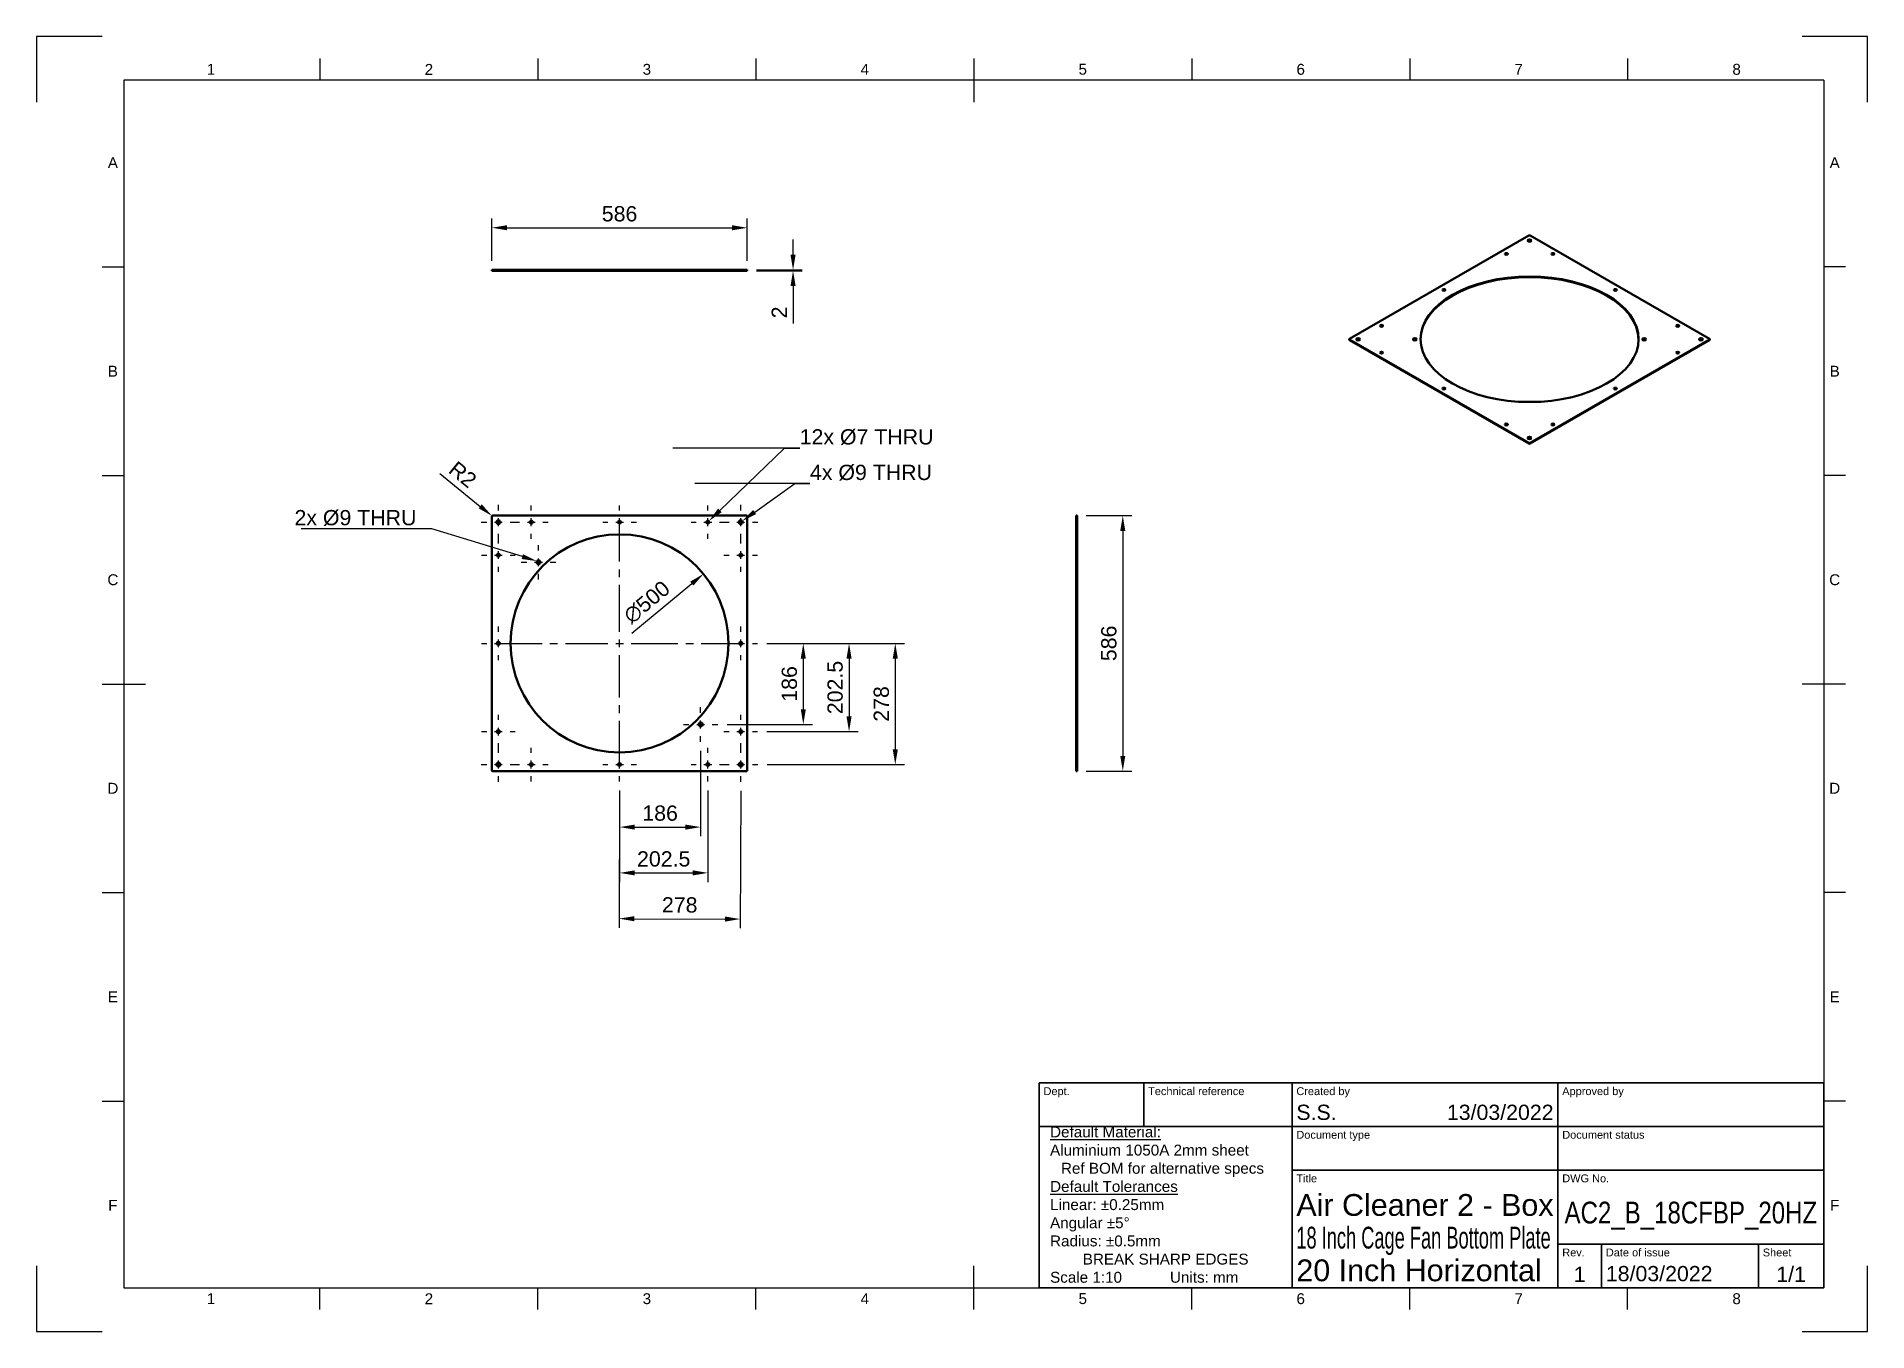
# Model space of a CAD drawing. Header units: millimetres. Extents: x 0 to 420, y 0 to 297.
import ezdxf
from ezdxf import colors
from ezdxf.entities.mleader import LeaderData, LeaderLine
from ezdxf.enums import TextEntityAlignment as Align
from ezdxf.math import Vec2, Vec3

# ---------------------------------------------------------------- set-up
doc = ezdxf.new("R2010")
doc.units = ezdxf.units.MM
doc.header["$LTSCALE"] = 0.75
doc.linetypes.add('CENTER2', pattern=[28.575, 19.05, -3.175, 3.175, -3.175])
for name, color, linetype, lineweight in [('Annotations', 7, 'Continuous', 25), ('Border', 7, 'Continuous', 25), ('Center Lines', 7, 'CENTER2', 25), ('Dimensions', 7, 'Continuous', 25), ('TitleBlock', 7, 'Continuous', 35), ('Visible', 7, 'Continuous', 50), ('Visible Narrow', 7, 'Continuous', 25)]:
    doc.layers.add(name, color=color, linetype=linetype, lineweight=lineweight)
doc.styles.add('FusionTitle', font='arial.ttf')
doc.styles.get("Standard").update_dxf_attribs({"font": 'arial.ttf'})
doc.dimstyles.new('ISO-25', dxfattribs={"dimtxt": 3.5, "dimasz": 3.5, "dimexe": 2.1, "dimexo": 2.1, "dimgap": 1.4, "dimtad": 1, "dimzin": 12, "dimdsep": 46, "dimtxsty": 'Standard', "dimcen": 0, "dimclrd": 256, "dimclre": 256, "dimclrt": 256, "dimazin": 3, "dimtp": 0.1, "dimtm": 0.1, "dimtfac": 0.714286, "dimtmove": 0, "dimatfit": 3, "dimfxl": 1, "dimtzin": 12, "dimarcsym": 0})

# ---------------------------------------------------------------- blocks, each defined once
blk = doc.blocks.new('ISO_A3_SHEET')
at = {"layer": 'Border'}
for p, q in [((65, 292), (65, 287)), ((115, 292), (115, 287)), ((165, 292), (165, 287)), ((215, 292), (215, 282)), ((265, 292), (265, 287)), ((315, 292), (315, 287)), ((365, 292), (365, 287)), ((410, 287), (20, 287)), ((20, 287), (20, 10)), ((410, 287), (410, 10)), ((15, 244.16666), (20, 244.16666)), ((415, 244.16666), (410, 244.16666)), ((15, 196.33333), (20, 196.33333)), ((415, 196.33333), (410, 196.33333)), ((15, 148.5), (25, 148.5)), ((415, 148.5), (405, 148.5)), ((15, 100.66667), (20, 100.66667)), ((415, 100.66667), (410, 100.66667)), ((15, 52.83334), (20, 52.83334)), ((415, 52.83334), (410, 52.83334)), ((215, 5), (215, 15)), ((20, 10), (410, 10)), ((65, 5), (65, 10)), ((115, 5), (115, 10)), ((165, 5), (165, 10)), ((265, 5), (265, 10)), ((315, 5), (315, 10)), ((365, 5), (365, 10))]:
    blk.add_line(p, q, dxfattribs=at)
at = {"layer": 'Defpoints'}
for p, q in [((15, 297), (0, 297)), ((0, 297), (0, 282)), ((420, 297), (405, 297)), ((420, 282), (420, 297)), ((0, 15), (0, 0)), ((420, 0), (420, 15)), ((0, 0), (15, 0)), ((405, 0), (420, 0))]:
    blk.add_line(p, q, dxfattribs=at)
at = {"layer": 'Border', "style": 'FusionTitle'}
for s, p in [('1', (40, 289.5)), ('2', (90, 289.5)), ('3', (140, 289.5)), ('4', (190, 289.5)), ('5', (240, 289.5)), ('6', (290, 289.5)), ('7', (340, 289.5)), ('8', (390, 289.5)), ('A', (17.5, 268.08333)), ('A', (412.5, 268.08333)), ('B', (17.5, 220.25)), ('B', (412.5, 220.25)), ('C', (17.5, 172.41667)), ('C', (412.5, 172.41667)), ('D', (17.5, 124.58334)), ('D', (412.5, 124.58334)), ('E', (17.5, 76.75001)), ('E', (412.5, 76.75001)), ('F', (17.5, 28.91668)), ('F', (412.5, 28.91668)), ('1', (40, 7.5)), ('2', (90, 7.5)), ('3', (140, 7.5)), ('4', (190, 7.5)), ('5', (240, 7.5)), ('6', (290, 7.5)), ('7', (340, 7.5)), ('8', (390, 7.5))]:
    blk.add_text(s, height=2.5, dxfattribs=at).set_placement(p, align=Align.MIDDLE)
blk = doc.blocks.new('ISO_TITLEBLOCK')
at = {"layer": 'TitleBlock'}
for p, q in [((0, 47), (-180, 47)), ((-180, 47), (-180, 0)), ((-156, 37), (-156, 47)), ((-122, 0), (-122, 47)), ((-61, 0), (-61, 47)), ((0, 0), (0, 47)), ((-180, 37), (0, 37)), ((-122, 27), (0, 27)), ((-61, 10), (0, 10)), ((-51, 0), (-51, 10)), ((-15, 0), (-15, 10)), ((-180, 0), (0, 0))]:
    blk.add_line(p, q, dxfattribs=at)
at = {"layer": 'TitleBlock', "style": 'FusionTitle'}
for s, p in [('Dept.', (-179, 46)), ('Technical reference', (-155, 46)), ('Created by', (-121, 46)), ('Approved by', (-60, 46)), ('Document type', (-121, 36)), ('Document status', (-60, 36)), ('Title', (-121, 26)), ('DWG No.', (-60, 26)), ('Rev.', (-60, 9)), ('Date of issue', (-50, 9)), ('Sheet', (-14, 9))]:
    blk.add_text(s, height=1.8, dxfattribs=at).set_placement(p, align=Align.TOP_LEFT)
for tag, height, p in [('DEPT', 3.5, (-179, 42)), ('TECHNICAL_REFERENCE', 3.5, (-155, 42)), ('CREATED_BY', 3.5, (-121, 42)), ('APPROVED_BY', 3.5, (-60, 42)), ('DOCUMENT_TYPE', 3.5, (-121, 32)), ('DOCUMENT_STATUS', 3.5, (-60, 32)), ('TITLE_1', 5, (-121, 21.5)), ('TITLE_2', 5, (-121, 14)), ('TITLE_3', 5, (-121, 6.5)), ('DATE_OF_ISSUE', 3.5, (-50, 5))]:
    blk.add_attdef(tag, text='', height=height, dxfattribs=at).set_placement(p, align=Align.TOP_LEFT)
for tag, p in [('CREATED_DATE', (-62, 42)), ('APPROVED_DATE', (-0.99, 42))]:
    blk.add_attdef(tag, text='', height=3.5, dxfattribs=at).set_placement(p, align=Align.TOP_RIGHT)
for tag, height, p in [('DRAWING_NUMBER', 5, (-30.5, 19.75)), ('REV', 3.5, (-56, 4.85)), ('SHEET', 3.5, (-7.5, 4.85))]:
    blk.add_attdef(tag, text='', height=height, dxfattribs=at).set_placement(p, align=Align.TOP_CENTER)
blk = doc.blocks.new('*U7')
at = {"layer": 'Center Lines', "color": 0, "ltscale": 0.75, "transparency": 16777216}
for p, q in [((0, 2.678906), (0, 28.5)), ((-28.5, 0), (-2.678906, 0)), ((2.678906, 0), (28.5, 0)), ((0, -28.5), (0, -2.678906))]:
    blk.add_line(p, q, dxfattribs=at)
at = {"layer": 'Center Lines', "color": 0, "linetype": 'Continuous', "ltscale": 0.75, "transparency": 16777216}
for p, q in [((-0.892969, 0), (0.892969, 0)), ((0, -0.892969), (0, 0.892969))]:
    blk.add_line(p, q, dxfattribs=at)
blk = doc.blocks.new('*U8')
at = {"layer": 'Center Lines', "color": 0, "ltscale": 0.75, "transparency": 16777216}
for p, q in [((-3.95, 0), (-2.678906, 0)), ((0, 2.678906), (0, 3.95)), ((2.678906, 0), (3.95, 0)), ((0, -3.95), (0, -2.678906))]:
    blk.add_line(p, q, dxfattribs=at)
at = {"layer": 'Center Lines', "color": 0, "linetype": 'Continuous', "ltscale": 0.75, "transparency": 16777216}
for p, q in [((-0.892969, 0), (0.892969, 0)), ((0, -0.892969), (0, 0.892969))]:
    blk.add_line(p, q, dxfattribs=at)
blk = doc.blocks.new('*U9')
at = {"layer": 'Center Lines', "color": 0, "ltscale": 0.75, "transparency": 16777216}
for p, q in [((-3.85, 0), (-2.678906, 0)), ((0, 2.678906), (0, 3.85)), ((2.678906, 0), (3.85, 0)), ((0, -3.85), (0, -2.678906))]:
    blk.add_line(p, q, dxfattribs=at)
at = {"layer": 'Center Lines', "color": 0, "linetype": 'Continuous', "ltscale": 0.75, "transparency": 16777216}
for p, q in [((-0.892969, 0), (0.892969, 0)), ((0, -0.892969), (0, 0.892969))]:
    blk.add_line(p, q, dxfattribs=at)
blk = doc.blocks.new('*U10')
at = {"layer": 'Center Lines', "color": 0, "ltscale": 0.75, "transparency": 16777216}
for p, q in [((-3.849995, 0), (-2.678906, 0)), ((0, 2.678906), (0, 3.849995)), ((2.678906, 0), (3.849995, 0)), ((0, -3.849995), (0, -2.678906))]:
    blk.add_line(p, q, dxfattribs=at)
at = {"layer": 'Center Lines', "color": 0, "linetype": 'Continuous', "ltscale": 0.75, "transparency": 16777216}
for p, q in [((-0.892969, 0), (0.892969, 0)), ((0, -0.892969), (0, 0.892969))]:
    blk.add_line(p, q, dxfattribs=at)
blk = doc.blocks.new('*U11')
at = {"layer": 'Center Lines', "color": 0, "ltscale": 0.75, "transparency": 16777216}
for p, q in [((-3.95, 0), (-2.678906, 0)), ((0, 2.678906), (0, 3.95)), ((2.678906, 0), (3.95, 0)), ((0, -3.95), (0, -2.678906))]:
    blk.add_line(p, q, dxfattribs=at)
at = {"layer": 'Center Lines', "color": 0, "linetype": 'Continuous', "ltscale": 0.75, "transparency": 16777216}
for p, q in [((-0.892969, 0), (0.892969, 0)), ((0, -0.892969), (0, 0.892969))]:
    blk.add_line(p, q, dxfattribs=at)
blk = doc.blocks.new('*U12')
at = {"layer": 'Center Lines', "color": 0, "ltscale": 0.75, "transparency": 16777216}
for p, q in [((-3.85, 0), (-2.678906, 0)), ((0, 2.678906), (0, 3.85)), ((2.678906, 0), (3.85, 0)), ((0, -3.85), (0, -2.678906))]:
    blk.add_line(p, q, dxfattribs=at)
at = {"layer": 'Center Lines', "color": 0, "linetype": 'Continuous', "ltscale": 0.75, "transparency": 16777216}
for p, q in [((-0.892969, 0), (0.892969, 0)), ((0, -0.892969), (0, 0.892969))]:
    blk.add_line(p, q, dxfattribs=at)
blk = doc.blocks.new('*U13')
at = {"layer": 'Center Lines', "color": 0, "ltscale": 0.75, "transparency": 16777216}
for p, q in [((-3.95, 0), (-2.678906, 0)), ((0, 2.678906), (0, 3.95)), ((2.678906, 0), (3.95, 0)), ((0, -3.95), (0, -2.678906))]:
    blk.add_line(p, q, dxfattribs=at)
at = {"layer": 'Center Lines', "color": 0, "linetype": 'Continuous', "ltscale": 0.75, "transparency": 16777216}
for p, q in [((-0.892969, 0), (0.892969, 0)), ((0, -0.892969), (0, 0.892969))]:
    blk.add_line(p, q, dxfattribs=at)
blk = doc.blocks.new('*U14')
at = {"layer": 'Center Lines', "color": 0, "ltscale": 0.75, "transparency": 16777216}
for p, q in [((-3.85, 0), (-2.678906, 0)), ((0, 2.678906), (0, 3.85)), ((2.678906, 0), (3.85, 0)), ((0, -3.85), (0, -2.678906))]:
    blk.add_line(p, q, dxfattribs=at)
at = {"layer": 'Center Lines', "color": 0, "linetype": 'Continuous', "ltscale": 0.75, "transparency": 16777216}
for p, q in [((-0.892969, 0), (0.892969, 0)), ((0, -0.892969), (0, 0.892969))]:
    blk.add_line(p, q, dxfattribs=at)
blk = doc.blocks.new('*U15')
at = {"layer": 'Center Lines', "color": 0, "ltscale": 0.75, "transparency": 16777216}
for p, q in [((-3.85, 0), (-2.678906, 0)), ((0, 2.678906), (0, 3.85)), ((2.678906, 0), (3.85, 0)), ((0, -3.85), (0, -2.678906))]:
    blk.add_line(p, q, dxfattribs=at)
at = {"layer": 'Center Lines', "color": 0, "linetype": 'Continuous', "ltscale": 0.75, "transparency": 16777216}
for p, q in [((-0.892969, 0), (0.892969, 0)), ((0, -0.892969), (0, 0.892969))]:
    blk.add_line(p, q, dxfattribs=at)
blk = doc.blocks.new('*U16')
at = {"layer": 'Center Lines', "color": 0, "ltscale": 0.75, "transparency": 16777216}
for p, q in [((-3.849994, 0), (-2.678906, 0)), ((0, 2.678906), (0, 3.849994)), ((2.678906, 0), (3.849994, 0)), ((0, -3.849994), (0, -2.678906))]:
    blk.add_line(p, q, dxfattribs=at)
at = {"layer": 'Center Lines', "color": 0, "linetype": 'Continuous', "ltscale": 0.75, "transparency": 16777216}
for p, q in [((-0.892969, 0), (0.892969, 0)), ((0, -0.892969), (0, 0.892969))]:
    blk.add_line(p, q, dxfattribs=at)
blk = doc.blocks.new('*U17')
at = {"layer": 'Center Lines', "color": 0, "ltscale": 0.75, "transparency": 16777216}
for p, q in [((-3.849993, 0), (-2.678906, 0)), ((0, 2.678906), (0, 3.849993)), ((2.678906, 0), (3.849993, 0)), ((0, -3.849993), (0, -2.678906))]:
    blk.add_line(p, q, dxfattribs=at)
at = {"layer": 'Center Lines', "color": 0, "linetype": 'Continuous', "ltscale": 0.75, "transparency": 16777216}
for p, q in [((-0.892969, 0), (0.892969, 0)), ((0, -0.892969), (0, 0.892969))]:
    blk.add_line(p, q, dxfattribs=at)
blk = doc.blocks.new('*U18')
at = {"layer": 'Center Lines', "color": 0, "ltscale": 0.75, "transparency": 16777216}
for p, q in [((-3.95, 0), (-2.678906, 0)), ((0, 2.678906), (0, 3.95)), ((2.678906, 0), (3.95, 0)), ((0, -3.95), (0, -2.678906))]:
    blk.add_line(p, q, dxfattribs=at)
at = {"layer": 'Center Lines', "color": 0, "linetype": 'Continuous', "ltscale": 0.75, "transparency": 16777216}
for p, q in [((-0.892969, 0), (0.892969, 0)), ((0, -0.892969), (0, 0.892969))]:
    blk.add_line(p, q, dxfattribs=at)
blk = doc.blocks.new('*U19')
at = {"layer": 'Center Lines', "color": 0, "ltscale": 0.75, "transparency": 16777216}
for p, q in [((-3.85, 0), (-2.678906, 0)), ((0, 2.678906), (0, 3.85)), ((2.678906, 0), (3.85, 0)), ((0, -3.85), (0, -2.678906))]:
    blk.add_line(p, q, dxfattribs=at)
at = {"layer": 'Center Lines', "color": 0, "linetype": 'Continuous', "ltscale": 0.75, "transparency": 16777216}
for p, q in [((-0.892969, 0), (0.892969, 0)), ((0, -0.892969), (0, 0.892969))]:
    blk.add_line(p, q, dxfattribs=at)
blk = doc.blocks.new('*U20')
at = {"layer": 'Center Lines', "color": 0, "ltscale": 0.75, "transparency": 16777216}
for p, q in [((-3.95, 0), (-2.678906, 0)), ((0, 2.678906), (0, 3.95)), ((2.678906, 0), (3.95, 0)), ((0, -3.95), (0, -2.678906))]:
    blk.add_line(p, q, dxfattribs=at)
at = {"layer": 'Center Lines', "color": 0, "linetype": 'Continuous', "ltscale": 0.75, "transparency": 16777216}
for p, q in [((-0.892969, 0), (0.892969, 0)), ((0, -0.892969), (0, 0.892969))]:
    blk.add_line(p, q, dxfattribs=at)
blk = doc.blocks.new('*U21')
at = {"layer": 'Center Lines', "color": 0, "ltscale": 0.75, "transparency": 16777216}
for p, q in [((-3.85, 0), (-2.678906, 0)), ((0, 2.678906), (0, 3.85)), ((2.678906, 0), (3.85, 0)), ((0, -3.85), (0, -2.678906))]:
    blk.add_line(p, q, dxfattribs=at)
at = {"layer": 'Center Lines', "color": 0, "linetype": 'Continuous', "ltscale": 0.75, "transparency": 16777216}
for p, q in [((-0.892969, 0), (0.892969, 0)), ((0, -0.892969), (0, 0.892969))]:
    blk.add_line(p, q, dxfattribs=at)
blk = doc.blocks.new('*U22')
at = {"layer": 'Center Lines', "color": 0, "ltscale": 0.75, "transparency": 16777216}
for p, q in [((-3.849992, 0), (-2.678906, 0)), ((0, 2.678906), (0, 3.849992)), ((2.678906, 0), (3.849992, 0)), ((0, -3.849992), (0, -2.678906))]:
    blk.add_line(p, q, dxfattribs=at)
at = {"layer": 'Center Lines', "color": 0, "linetype": 'Continuous', "ltscale": 0.75, "transparency": 16777216}
for p, q in [((-0.892969, 0), (0.892969, 0)), ((0, -0.892969), (0, 0.892969))]:
    blk.add_line(p, q, dxfattribs=at)
blk = doc.blocks.new('*U23')
at = {"layer": 'Center Lines', "color": 0, "ltscale": 0.75, "transparency": 16777216}
for p, q in [((-3.85, 0), (-2.678906, 0)), ((0, 2.678906), (0, 3.85)), ((2.678906, 0), (3.85, 0)), ((0, -3.85), (0, -2.678906))]:
    blk.add_line(p, q, dxfattribs=at)
at = {"layer": 'Center Lines', "color": 0, "linetype": 'Continuous', "ltscale": 0.75, "transparency": 16777216}
for p, q in [((-0.892969, 0), (0.892969, 0)), ((0, -0.892969), (0, 0.892969))]:
    blk.add_line(p, q, dxfattribs=at)
blk = doc.blocks.new('*U24')
at = {"layer": 'Center Lines', "color": 0, "ltscale": 0.75, "transparency": 16777216}
for p, q in [((-3.95, 0), (-2.678906, 0)), ((0, 2.678906), (0, 3.95)), ((2.678906, 0), (3.95, 0)), ((0, -3.95), (0, -2.678906))]:
    blk.add_line(p, q, dxfattribs=at)
at = {"layer": 'Center Lines', "color": 0, "linetype": 'Continuous', "ltscale": 0.75, "transparency": 16777216}
for p, q in [((-0.892969, 0), (0.892969, 0)), ((0, -0.892969), (0, 0.892969))]:
    blk.add_line(p, q, dxfattribs=at)
blk = doc.blocks.new('*U25')
at = {"layer": 'Center Lines', "color": 0, "ltscale": 0.75, "transparency": 16777216}
for p, q in [((-3.85, 0), (-2.678906, 0)), ((0, 2.678906), (0, 3.85)), ((2.678906, 0), (3.85, 0)), ((0, -3.85), (0, -2.678906))]:
    blk.add_line(p, q, dxfattribs=at)
at = {"layer": 'Center Lines', "color": 0, "linetype": 'Continuous', "ltscale": 0.75, "transparency": 16777216}
for p, q in [((-0.892969, 0), (0.892969, 0)), ((0, -0.892969), (0, 0.892969))]:
    blk.add_line(p, q, dxfattribs=at)
blk = doc.blocks.new('*D37')
at = {"layer": 'Defpoints', "color": 0, "transparency": 16777216}
for p in [(152.336069, 135.271162), (133.736482, 126.171757), (152.336069, 115.671757)]:
    blk.add_point(p, dxfattribs=at)
at = {"layer": 'Dimensions', "lineweight": -2, "transparency": 16777216}
for p, q in [((152.336069, 133.171162), (152.336069, 113.571757)), ((133.736482, 124.071757), (133.736482, 113.571757)), ((137.236482, 115.671757), (148.836069, 115.671757))]:
    blk.add_line(p, q, dxfattribs=at)
at = {"layer": 'Dimensions', "transparency": 16777216}
for points in [[(137.236482, 116.25509), (137.236482, 115.088424), (133.736482, 115.671757)], [(148.836069, 116.25509), (148.836069, 115.088424), (152.336069, 115.671757)]]:
    blk.add_solid(points, dxfattribs=at)
at = {"layer": 'Dimensions', "transparency": 16777216, "insert": (143.036276, 118.858763), "char_height": 3.5, "attachment_point": 5}
blk.add_mtext('186', dxfattribs=at)
blk = doc.blocks.new('*D38')
at = {"layer": 'Defpoints', "color": 0, "transparency": 16777216}
for p in [(133.736482, 126.171757), (153.986482, 126.171752), (153.986482, 105.171752)]:
    blk.add_point(p, dxfattribs=at)
at = {"layer": 'Dimensions', "lineweight": -2, "transparency": 16777216}
for p, q in [((133.736482, 124.071757), (133.736482, 103.071752)), ((153.986482, 124.071752), (153.986482, 103.071752)), ((137.236482, 105.171752), (150.486482, 105.171752))]:
    blk.add_line(p, q, dxfattribs=at)
at = {"layer": 'Dimensions', "transparency": 16777216}
for points in [[(137.236482, 105.755085), (137.236482, 104.588418), (133.736482, 105.171752)], [(150.486482, 105.755085), (150.486482, 104.588418), (153.986482, 105.171752)]]:
    blk.add_solid(points, dxfattribs=at)
at = {"layer": 'Dimensions', "transparency": 16777216, "insert": (143.861482, 108.358757), "char_height": 3.5, "attachment_point": 5}
blk.add_mtext('202.5', dxfattribs=at)
blk = doc.blocks.new('*D39')
at = {"layer": 'Defpoints', "color": 0, "transparency": 16777216}
for p in [(133.736482, 126.171757), (161.536476, 126.071385), (161.422746, 94.57159)]:
    blk.add_point(p, dxfattribs=at)
at = {"layer": 'Dimensions', "lineweight": -2, "transparency": 16777216}
for p, q in [((133.7289, 124.071771), (133.61517, 92.571976)), ((161.528894, 123.971398), (161.415164, 92.471604)), ((137.122729, 94.659326), (157.922769, 94.584227))]:
    blk.add_line(p, q, dxfattribs=at)
at = {"layer": 'Dimensions', "transparency": 16777216}
for points in [[(137.124835, 95.242655), (137.120623, 94.075996), (133.622752, 94.671962)], [(157.924875, 95.167556), (157.920663, 94.000897), (161.422746, 94.57159)]]:
    blk.add_solid(points, dxfattribs=at)
at = {"layer": 'Dimensions', "transparency": 16777216, "insert": (147.534256, 97.808761), "char_height": 3.5, "attachment_point": 5, "rotation": 359.79316169}
blk.add_mtext('278', dxfattribs=at)
blk = doc.blocks.new('*D40')
at = {"layer": 'Defpoints', "color": 0, "transparency": 16777216}
for p in [(165.386476, 157.821385), (156.286069, 139.221162), (175.886476, 139.221162)]:
    blk.add_point(p, dxfattribs=at)
at = {"layer": 'Dimensions', "lineweight": -2, "transparency": 16777216}
for p, q in [((167.486476, 157.821385), (177.986476, 157.821385)), ((175.886476, 154.321385), (175.886476, 142.721162)), ((158.386069, 139.221162), (177.986476, 139.221162))]:
    blk.add_line(p, q, dxfattribs=at)
at = {"layer": 'Dimensions', "transparency": 16777216}
for points in [[(175.303143, 154.321385), (176.46981, 154.321385), (175.886476, 157.821385)], [(175.303143, 142.721162), (176.46981, 142.721162), (175.886476, 139.221162)]]:
    blk.add_solid(points, dxfattribs=at)
at = {"layer": 'Dimensions', "transparency": 16777216, "insert": (172.699471, 148.521273), "char_height": 3.5, "attachment_point": 5, "rotation": 90}
blk.add_mtext('186', dxfattribs=at)
blk = doc.blocks.new('*D41')
at = {"layer": 'Defpoints', "color": 0, "transparency": 16777216}
for p in [(165.386476, 157.821385), (165.386482, 137.571385), (186.386482, 137.571385)]:
    blk.add_point(p, dxfattribs=at)
at = {"layer": 'Dimensions', "lineweight": -2, "transparency": 16777216}
for p, q in [((167.486476, 157.821385), (188.486482, 157.821385)), ((186.386482, 154.321385), (186.386482, 141.071385)), ((167.486482, 137.571385), (188.486482, 137.571385))]:
    blk.add_line(p, q, dxfattribs=at)
at = {"layer": 'Dimensions', "transparency": 16777216}
for points in [[(185.803149, 154.321385), (186.969816, 154.321385), (186.386482, 157.821385)], [(185.803149, 141.071385), (186.969816, 141.071385), (186.386482, 137.571385)]]:
    blk.add_solid(points, dxfattribs=at)
at = {"layer": 'Dimensions', "transparency": 16777216, "insert": (183.199477, 147.696385), "char_height": 3.5, "attachment_point": 5, "rotation": 90}
blk.add_mtext('202.5', dxfattribs=at)
blk = doc.blocks.new('*D42')
at = {"layer": 'Defpoints', "color": 0, "transparency": 16777216}
for p in [(165.386476, 157.821385), (165.486476, 130.021385), (196.986476, 130.021385)]:
    blk.add_point(p, dxfattribs=at)
at = {"layer": 'Dimensions', "lineweight": -2, "transparency": 16777216}
for p, q in [((167.486476, 157.821385), (199.086476, 157.821385)), ((196.986476, 154.321385), (196.986476, 133.521385)), ((167.586476, 130.021385), (199.086476, 130.021385))]:
    blk.add_line(p, q, dxfattribs=at)
at = {"layer": 'Dimensions', "transparency": 16777216}
for points in [[(196.403143, 154.321385), (197.56981, 154.321385), (196.986476, 157.821385)], [(196.403143, 133.521385), (197.56981, 133.521385), (196.986476, 130.021385)]]:
    blk.add_solid(points, dxfattribs=at)
at = {"layer": 'Dimensions', "transparency": 16777216, "insert": (193.799471, 143.921385), "char_height": 3.5, "attachment_point": 5, "rotation": 90}
blk.add_mtext('278', dxfattribs=at)
blk = doc.blocks.new('*D43')
at = {"layer": 'Defpoints', "color": 0, "transparency": 16777216}
for p in [(238.679718, 187.121384), (238.679718, 128.521384), (249.179718, 128.521384)]:
    blk.add_point(p, dxfattribs=at)
at = {"layer": 'Dimensions', "lineweight": -2, "transparency": 16777216}
for p, q in [((240.779718, 187.121384), (251.279718, 187.121384)), ((249.179718, 183.621384), (249.179718, 132.021384)), ((240.779718, 128.521384), (251.279718, 128.521384))]:
    blk.add_line(p, q, dxfattribs=at)
at = {"layer": 'Dimensions', "transparency": 16777216}
for points in [[(248.596385, 183.621384), (249.763051, 183.621384), (249.179718, 187.121384)], [(248.596385, 132.021384), (249.763051, 132.021384), (249.179718, 128.521384)]]:
    blk.add_solid(points, dxfattribs=at)
at = {"layer": 'Dimensions', "transparency": 16777216, "insert": (245.992712, 157.821384), "char_height": 3.5, "attachment_point": 5, "rotation": 90}
blk.add_mtext('586', dxfattribs=at)
blk = doc.blocks.new('*D44')
at = {"layer": 'Defpoints', "color": 0, "transparency": 16777216}
for p in [(163.036476, 253.153047), (104.436476, 243.49476), (163.036476, 243.49476)]:
    blk.add_point(p, dxfattribs=at)
at = {"layer": 'Dimensions', "lineweight": -2, "transparency": 16777216}
for p, q in [((104.436476, 245.59476), (104.436476, 255.253047)), ((107.936476, 253.153047), (159.536476, 253.153047)), ((163.036476, 245.59476), (163.036476, 255.253047))]:
    blk.add_line(p, q, dxfattribs=at)
at = {"layer": 'Dimensions', "transparency": 16777216}
for points in [[(107.936476, 253.736381), (107.936476, 252.569714), (104.436476, 253.153047)], [(159.536476, 253.736381), (159.536476, 252.569714), (163.036476, 253.153047)]]:
    blk.add_solid(points, dxfattribs=at)
at = {"layer": 'Dimensions', "transparency": 16777216, "insert": (133.736476, 256.340053), "char_height": 3.5, "attachment_point": 5}
blk.add_mtext('586', dxfattribs=at)
blk = doc.blocks.new('*D45')
at = {"layer": 'Defpoints', "color": 0, "transparency": 16777216}
for p in [(163.036476, 243.49476), (163.036476, 243.29476), (173.536476, 243.29476)]:
    blk.add_point(p, dxfattribs=at)
at = {"layer": 'Dimensions', "lineweight": -2, "transparency": 16777216}
for p, q in [((173.536476, 246.99476), (173.536476, 250.49476)), ((165.136476, 243.49476), (175.636476, 243.49476)), ((165.136476, 243.29476), (175.636476, 243.29476)), ((173.536476, 243.49476), (173.536476, 243.29476)), ((173.536476, 239.79476), (173.536476, 231.176547))]:
    blk.add_line(p, q, dxfattribs=at)
at = {"layer": 'Dimensions', "transparency": 16777216}
for points in [[(172.953143, 246.99476), (174.11981, 246.99476), (173.536476, 243.49476)], [(172.953143, 239.79476), (174.11981, 239.79476), (173.536476, 243.29476)]]:
    blk.add_solid(points, dxfattribs=at)
at = {"layer": 'Dimensions', "transparency": 16777216, "insert": (170.379314, 233.735653), "char_height": 3.5, "attachment_point": 5, "rotation": 90}
blk.add_mtext('2', dxfattribs=at)
blk = doc.blocks.new('*D46')
at = {"layer": 'Defpoints', "color": 0, "transparency": 16777216}
for p in [(152.998948, 173.757419), (114.474005, 141.88535)]:
    blk.add_point(p, dxfattribs=at)
at = {"layer": 'Dimensions', "lineweight": -2, "transparency": 16777216}
blk.add_line((136.564985, 160.161438), (150.302202, 171.526375), dxfattribs=at)
at = {"layer": 'Dimensions', "transparency": 16777216}
blk.add_solid([(149.930361, 171.975832), (150.674043, 171.076917), (152.998948, 173.757419)], dxfattribs=at)
at = {"layer": 'Dimensions', "transparency": 16777216, "insert": (139.991295, 167.259389), "char_height": 3.5, "attachment_point": 5, "rotation": 39.60127112}
blk.add_mtext('∅500', dxfattribs=at)
blk = doc.blocks.new('*D47')
at = {"layer": 'Defpoints', "color": 0, "transparency": 16777216}
for p in [(104.481162, 187.047391), (104.636476, 186.921385)]:
    blk.add_point(p, dxfattribs=at)
at = {"layer": 'Dimensions', "lineweight": -2, "transparency": 16777216}
for p, q in [((92.515668, 196.754967), (101.763164, 189.252496)), ((104.636476, 186.921385), (104.481162, 187.047391))]:
    blk.add_line(p, q, dxfattribs=at)
at = {"layer": 'Dimensions', "transparency": 16777216}
blk.add_solid([(102.130682, 189.705495), (101.395647, 188.799496), (104.481162, 187.047391)], dxfattribs=at)
at = {"layer": 'Dimensions', "transparency": 16777216, "insert": (97.769524, 196.558044), "char_height": 3.5, "attachment_point": 5, "rotation": 320.9476715}
blk.add_mtext('R2', dxfattribs=at)

msp = doc.modelspace()

# ---------------------------------------------------------------- linework, layer by layer
at = {"layer": 'Visible', "extrusion": (0, 0.817547, 0.575862)}
for p, q in [((301.210927, 227.665756, -0.058032), (342.364542, 251.364547, -33.703052)), ((342.647385, 251.364547, -33.703052), (383.800999, 227.665756, -0.058032)), ((301.152349, 227.420808, -0.057586), (301.152349, 227.584317, 0.057586)), ((301.210927, 227.502878, 0.173205), (342.364542, 203.804088, 33.818224)), ((301.210927, 227.339369, 0.058032), (342.364542, 203.640578, 33.703052)), ((383.800999, 227.502878, 0.173205), (342.647385, 203.804088, 33.818224)), ((342.647385, 203.640578, 33.703052), (383.800999, 227.339369, 0.058032)), ((383.859578, 227.420808, -0.057586), (383.859578, 227.584317, 0.057586))]:
    msp.add_line(p, q, dxfattribs=at)
at = {"layer": 'Visible', "extrusion": (0, 1, 0)}
for p, q in [((104.436476, 243.49476, 29.1), (104.436476, 243.29476, 29.1)), ((162.836476, 243.49476, 29.3), (104.636476, 243.49476, 29.3)), ((104.636476, 243.29476, 29.3), (162.836476, 243.29476, 29.3)), ((163.036476, 243.29476, 29.1), (163.036476, 243.49476, 29.1))]:
    msp.add_line(p, q, dxfattribs=at)
at = {"layer": 'Visible'}
for p, q in [((104.436476, 186.921385, 0.1), (104.436476, 128.721385, 0.1)), ((104.636476, 187.121385, 0.1), (162.836476, 187.121385, 0.1)), ((163.036476, 186.921385, 0.1), (163.036476, 128.721385, 0.1)), ((162.836476, 128.521385, 0.1), (104.636476, 128.521385, 0.1))]:
    msp.add_line(p, q, dxfattribs=at)
at = {"layer": 'Visible', "extrusion": (1, 2.967e-13, 2.968e-13)}
for p, q in [((238.679718, 187.121384, 29.1), (238.479718, 187.121384, 29.1)), ((238.479718, 186.921384, 29.3), (238.479718, 128.721384, 29.3)), ((238.679718, 186.921384, 29.3), (238.679718, 128.721384, 29.3)), ((238.479718, 128.521384, 29.1), (238.679718, 128.521384, 29.1))]:
    msp.add_line(p, q, dxfattribs=at)
at = {"layer": 'Visible', "extrusion": (1.98e-14, -0.817547, -0.575862)}
for centre, radius in [((342.505963, -170.32515, -186.094066), 0.45), ((342.505963, -131.010013, -186.094066), 25), ((303.190826, -131.010013, -186.094066), 0.45), ((316.20172, -131.010457, -186.094066), 0.45), ((368.810206, -131.009567, -186.094066), 0.45), ((381.8211, -131.010013, -186.094066), 0.45), ((342.505963, -91.694876, -186.094066), 0.45)]:
    msp.add_circle(centre, radius, dxfattribs=at)
at = {"layer": 'Visible', "extrusion": (0, 0.817547, 0.575862)}
for centre, radius in [((-337.167432, -164.986377, 186.094066), 0.35), ((-347.844624, -164.986498, 186.094066), 0.35), ((-322.84852, -150.667465, 186.094066), 0.349992), ((-362.163536, -150.667585, 186.094066), 0.349994), ((-308.529607, -136.348552, 186.094066), 0.35), ((-376.482448, -136.348673, 186.094066), 0.35), ((-308.529867, -125.671741, 186.094066), 0.35), ((-376.482189, -125.67162, 186.094066), 0.35), ((-322.848779, -111.352829, 186.094066), 0.349993), ((-362.163277, -111.352708, 186.094066), 0.349995), ((-337.167692, -97.033916, 186.094066), 0.35), ((-347.844364, -97.033796, 186.094066), 0.35)]:
    msp.add_circle(centre, radius, dxfattribs=at)
at = {"layer": 'Visible', "extrusion": (0, -2.8e-14, -1)}
for centre, radius in [((-105.936476, 185.621385, -0.1), 0.45), ((-161.536476, 185.621385, -0.1), 0.45), ((-133.736476, 157.821385, -0.1), 25), ((-115.136882, 176.421608, -0.1), 0.45), ((-152.336069, 139.221162, -0.1), 0.45), ((-105.936476, 130.021385, -0.1), 0.45), ((-161.536476, 130.021385, -0.1), 0.45)]:
    msp.add_circle(centre, radius, dxfattribs=at)
at = {"layer": 'Visible'}
for centre, radius in [((113.486482, 185.621214, 0.1), 0.35), ((133.736482, 185.621214, 0.1), 0.349992), ((153.986482, 185.621214, 0.1), 0.35), ((105.93702, 178.071385, 0.1), 0.35), ((161.536482, 178.071385, 0.1), 0.35), ((105.93702, 157.821385, 0.1), 0.349993), ((161.536482, 157.821385, 0.1), 0.349994), ((105.93702, 137.571385, 0.1), 0.35), ((161.536482, 137.571385, 0.1), 0.35), ((113.486482, 130.021752, 0.1), 0.35), ((133.736482, 130.021752, 0.1), 0.349995), ((153.986482, 130.021752, 0.1), 0.35)]:
    msp.add_circle(centre, radius, dxfattribs=at)
at = {"layer": 'Visible', "extrusion": (0, 0.817547, 0.575862)}
for centre, radius, start, end in [((-342.505963, -170.32515, 185.894066), 0.45, 198.390243, 341.609757), ((-337.167432, -164.986377, 185.894066), 0.35, 203.930407, 336.069593), ((-347.844624, -164.986498, 185.894066), 0.35, 203.930407, 336.069593), ((-342.505963, -131.010013, 185.894066), 25, 180.325372, 359.674628), ((-322.84852, -150.667465, 185.894066), 0.349992, 203.93101, 336.06899), ((-362.163536, -150.667585, 185.894066), 0.349994, 203.930859, 336.069141), ((-301.352349, -131.010013, 185.894066), 0.2, 0, 45), ((-303.190826, -131.010013, 185.894066), 0.45, 198.390243, 341.609757), ((-308.529607, -136.348552, 185.894066), 0.35, 203.930407, 336.069593), ((-316.20172, -131.010457, 185.894066), 0.45, 198.390243, 341.609757), ((-368.810206, -131.009567, 185.894066), 0.45, 198.390243, 341.609757), ((-376.482448, -136.348673, 185.894066), 0.35, 203.930407, 336.069593), ((-381.8211, -131.010013, 185.894066), 0.45, 198.390243, 341.609757), ((-383.659578, -131.010013, 185.894066), 0.2, 135, 180), ((-308.529867, -125.671741, 185.894066), 0.35, 203.930407, 336.069593), ((-376.482189, -125.67162, 185.894066), 0.35, 203.930407, 336.069593), ((-322.848779, -111.352829, 185.894066), 0.349993, 203.930937, 336.069063), ((-362.163277, -111.352708, 185.894066), 0.349995, 203.930796, 336.069204), ((-337.167692, -97.033916, 185.894066), 0.35, 203.930407, 336.069593), ((-347.844364, -97.033796, 185.894066), 0.35, 203.930407, 336.069593), ((-342.505963, -91.694876, 185.894066), 0.45, 198.390243, 341.609757), ((-342.505963, -89.856398, 185.894066), 0.2, 45, 135)]:
    msp.add_arc(centre, radius, start, end, dxfattribs=at)
at = {"layer": 'Visible', "extrusion": (1.97e-14, -0.817547, -0.575862)}
for centre, start, end in [((342.505963, -172.163627, -186.094066), 225, 315), ((342.505963, -89.856398, -186.094066), 45, 135)]:
    msp.add_arc(centre, 0.2, start, end, dxfattribs=at)
at = {"layer": 'Visible', "extrusion": (0, -1, 2.79e-14)}
msp.add_arc((104.636476, 29.1, -243.49476), 0.2, 90, 180, dxfattribs=at)
at = {"layer": 'Visible', "extrusion": (0, 1, 0)}
for centre, start, end in [((-104.636476, 29.1, 243.29476), 0, 90), ((-162.836476, 29.1, 243.29476), 90, 180)]:
    msp.add_arc(centre, 0.2, start, end, dxfattribs=at)
at = {"layer": 'Visible', "extrusion": (0, -1, 2.8e-14)}
msp.add_arc((162.836476, 29.1, -243.49476), 0.2, 0, 90, dxfattribs=at)
at = {"layer": 'Visible', "extrusion": (1.98e-14, -0.817547, -0.575862)}
for centre, start, end in [((301.352349, -131.010013, -186.094066), 135, 225), ((383.659578, -131.010013, -186.094066), 315, 45)]:
    msp.add_arc(centre, 0.2, start, end, dxfattribs=at)
at = {"layer": 'Visible', "extrusion": (0, -2.8e-14, -1)}
for centre, start, end in [((-104.636476, 186.921385, -0.1), 0, 90), ((-162.836476, 128.721385, -0.1), 180, 270)]:
    msp.add_arc(centre, 0.2, start, end, dxfattribs=at)
at = {"layer": 'Visible', "extrusion": (0, -2.79e-14, -1)}
for centre, start, end in [((-162.836476, 186.921385, -0.1), 90, 180), ((-104.636476, 128.721385, -0.1), 270, 0)]:
    msp.add_arc(centre, 0.2, start, end, dxfattribs=at)
at = {"layer": 'Visible', "extrusion": (1, 2.967e-13, 2.968e-13)}
for centre, start, end in [((186.921384, 29.1, 238.479718), 0, 90), ((128.721384, 29.1, 238.479718), 90, 180)]:
    msp.add_arc(centre, 0.2, start, end, dxfattribs=at)
at = {"layer": 'Visible', "extrusion": (-1, -3.246e-13, -2.968e-13)}
for centre, start, end in [((-186.921384, 29.1, -238.679718), 90, 180), ((-128.721384, 29.1, -238.679718), 0, 90)]:
    msp.add_arc(centre, 0.2, start, end, dxfattribs=at)
at = {"layer": 'Visible Narrow', "extrusion": (0, 0.817547, 0.575862)}
for p, q in [((301.210927, 227.339369, 0.058032), (301.210927, 227.502878, 0.173205)), ((383.800999, 227.502878, 0.173205), (383.800999, 227.339369, 0.058032)), ((342.364542, 203.804088, 33.818224), (342.364542, 203.640578, 33.703052)), ((342.647385, 203.640578, 33.703052), (342.647385, 203.804088, 33.818224))]:
    msp.add_line(p, q, dxfattribs=at)

# ---------------------------------------------------------------- block references
at = {"layer": 'Border'}
msp.add_blockref('ISO_A3_SHEET', (0, 0), dxfattribs=at)
at = {"layer": 'Center Lines', "ltscale": 0.75}
for name, p in [('*U20', (105.936476, 185.621385)), ('*U21', (113.486482, 185.621214)), ('*U22', (133.736482, 185.621214)), ('*U25', (153.986482, 185.621214)), ('*U24', (161.536476, 185.621385)), ('*U7', (133.736476, 157.821385)), ('*U19', (105.93702, 178.071385)), ('*U23', (161.536482, 178.071385)), ('*U18', (115.136882, 176.421608)), ('*U17', (105.93702, 157.821385)), ('*U16', (161.536482, 157.821385)), ('*U11', (152.336069, 139.221162)), ('*U15', (105.93702, 137.571385)), ('*U14', (161.536482, 137.571385)), ('*U8', (105.936476, 130.021385)), ('*U9', (113.486482, 130.021752)), ('*U10', (133.736482, 130.021752)), ('*U12', (153.986482, 130.021752)), ('*U13', (161.536476, 130.021385))]:
    msp.add_blockref(name, p, dxfattribs=at)
at = {"layer": 'TitleBlock'}
ref = msp.add_blockref('ISO_TITLEBLOCK', (410, 10), dxfattribs=at)
ref.add_attrib('DATE_OF_ISSUE', '18/03/2022', dxfattribs={"height": 3.5, "style": 'FusionTitle'}).set_placement((360, 15), align=Align.TOP_LEFT)
ref.add_attrib('REV', '1', dxfattribs={"height": 3.5, "style": 'FusionTitle'}).set_placement((354, 14.85), align=Align.TOP_CENTER)
ref.add_attrib('TITLE_3', '20 Inch Horizontal', dxfattribs={"height": 5, "style": 'FusionTitle'}).set_placement((289, 16.5), align=Align.TOP_LEFT)
ref.add_attrib('CREATED_DATE', '13/03/2022', dxfattribs={"height": 3.5, "style": 'FusionTitle'}).set_placement((348, 52), align=Align.TOP_RIGHT)
ref.add_attrib('SHEET', '1/1', dxfattribs={"height": 3.5, "style": 'FusionTitle'}).set_placement((402.5, 14.85), align=Align.TOP_CENTER)
ref.add_attrib('TITLE_2', '18 Inch Cage Fan Bottom Plate', dxfattribs={"height": 5, "style": 'FusionTitle', "width": 0.598903}).set_placement((289, 24), align=Align.TOP_LEFT)
ref.add_attrib('DRAWING_NUMBER', 'AC2_B_18CFBP_20HZ', dxfattribs={"height": 5, "style": 'FusionTitle', "width": 0.789798}).set_placement((379.5, 29.751432), align=Align.TOP_CENTER)
ref.add_attrib('TITLE_1', 'Air Cleaner 2 - Box', dxfattribs={"height": 5, "style": 'FusionTitle'}).set_placement((289, 31.5), align=Align.TOP_LEFT)
ref.add_attrib('CREATED_BY', 'S.S.', dxfattribs={"height": 3.5, "style": 'FusionTitle'}).set_placement((289, 52), align=Align.TOP_LEFT)

# ---------------------------------------------------------------- texts
at = {"layer": 'Annotations', "insert": (230, 47), "char_height": 2.5, "attachment_point": 1}
msp.add_mtext_dynamic_manual_height_columns('\\pi-2.5,l5;{\\LDefault Material: ^J}Aluminium 1050A 2mm sheet\\P\\pi2.5,l2.5;Ref BOM for alternative specs\\P\\pi-2.5,l5;{\\LDefault Tolerances^J}Linear: ±0.25mm ^JAngular ±5° ^JRadius: ±0.5mm\\P\\pi0,l0;^IBREAK SHARP EDGES\\P\\pl2.5;Scale 1:10^I^IUnits: mm', width=58, gutter_width=17.5, heights=[0], dxfattribs=at)

# ---------------------------------------------------------------- dimensions: what is measured, and where the dimension line sits
at = {"layer": 'Dimensions'}
for p1, p2, distance, picture, middle in [((104.436476, 243.49476), (163.036476, 243.49476), 9.658287, '*D44', (133.736476, 256.340053)), ((163.036476, 243.49476), (163.036476, 243.29476), 10.5, '*D45', (170.379314, 233.735653)), ((165.386476, 157.821385), (165.386482, 137.571385), 21, '*D41', (183.199477, 147.696385)), ((133.736482, 126.171757), (161.536476, 126.071385), -31.5, '*D39', (147.534256, 97.808761)), ((133.736482, 126.171757), (153.986482, 126.171752), -21, '*D38', (143.861482, 108.358757))]:
    dim = msp.add_aligned_dim(p1=p1, p2=p2, distance=distance, dimstyle='ISO-25', override={"dimlfac": 10, "dimclrd": 256, "dimclre": 256}, dxfattribs=at)
    dim.commit()
    dim.dimension.update_dxf_attribs({"geometry": picture, "text_midpoint": middle})
dim = msp.add_radius_dim(center=(104.636476, 186.921385), mpoint=(104.481162, 187.047391), dimstyle='ISO-25', override={"dimlfac": 10, "dimse1": 1, "dimclrd": 256, "dimclre": 256}, dxfattribs=at)
dim.commit()
dim.dimension.update_dxf_attribs({"geometry": '*D47', "text_midpoint": (95.780417, 194.106284), "dimtype": 164})
for base, p1, p2, picture, middle in [((249.179718, 128.521384), (238.679718, 187.121384), (238.679718, 128.521384), '*D43', (245.992712, 157.821384)), ((175.886476, 139.221162), (165.386476, 157.821385), (156.286069, 139.221162), '*D40', (172.699471, 148.521273)), ((196.986476, 130.021385), (165.386476, 157.821385), (165.486476, 130.021385), '*D42', (193.799471, 143.921385))]:
    dim = msp.add_linear_dim(base=base, p1=p1, p2=p2, angle=90, dimstyle='ISO-25', override={"dimlfac": 10, "dimclrd": 256, "dimclre": 256}, dxfattribs=at)
    dim.commit()
    dim.dimension.update_dxf_attribs({"geometry": picture, "text_midpoint": middle})
dim = msp.add_diameter_dim_2p(p1=(114.474005, 141.88535), p2=(152.998948, 173.757419), dimstyle='ISO-25', override={"dimlfac": 10, "dimclrd": 256, "dimclre": 256}, dxfattribs=at)
dim.commit()
dim.dimension.update_dxf_attribs({"geometry": '*D46', "text_midpoint": (142.08522, 164.728384), "dimtype": 163})
dim = msp.add_linear_dim(base=(152.336069, 115.671757), p1=(133.736482, 126.171757), p2=(152.336069, 135.271162), dimstyle='ISO-25', override={"dimlfac": 10, "dimclrd": 256, "dimclre": 256}, dxfattribs=at)
dim.commit()
dim.dimension.update_dxf_attribs({"geometry": '*D37', "text_midpoint": (143.036276, 118.858763)})

# ---------------------------------------------------------------- leaders
at = {"layer": 'Annotations'}
ml = msp.add_multileader_mtext('Standard', dxfattribs=at)
ml.set_content('12x %%C7 THRU', color=256)
ml.set_leader_properties()
ml.build(insert=Vec2(0, 0))
ml.multileader.update_dxf_attribs({"text_left_attachment_type": 5, "text_right_attachment_type": 5, "dogleg_length": 3.5, "arrow_head_size": 3.5})
ctx = ml.context
ctx.base_point, ctx.char_height, ctx.arrow_head_size, ctx.landing_gap_size, ctx.plane_origin = Vec3(175.059579, 202.61546), 3.5, 3.5, 0, Vec3(154.224037, 185.878251)
ctx.left_attachment, ctx.right_attachment = 5, 5
notes = []
notes.append((ctx, [(0, (1, 1, 0), (171.559579, 202.61546), (1, 0), 3.5, [(0, [(154.224037, 185.878251)], 0, [])])]))
ctx.mtext.insert, ctx.mtext.flow_direction = Vec3(175.059579, 206.944383), 5
ml = msp.add_multileader_mtext('Standard', dxfattribs=at)
ml.set_content('4x %%C9 THRU', color=256)
ml.set_leader_properties()
ml.build(insert=Vec2(0, 0))
ml.multileader.update_dxf_attribs({"text_left_attachment_type": 5, "text_right_attachment_type": 5, "dogleg_length": 3.5, "arrow_head_size": 3.5})
ctx = ml.context
ctx.base_point, ctx.char_height, ctx.arrow_head_size, ctx.landing_gap_size, ctx.plane_origin = Vec3(177.418993, 194.461732), 3.5, 3.5, 0, Vec3(161.887537, 185.90291)
ctx.left_attachment, ctx.right_attachment = 5, 5
notes.append((ctx, [(0, (1, 1, 0), (173.918993, 194.461732), (1, 0), 3.5, [(0, [(161.887537, 185.90291)], 0, [])])]))
ctx.mtext.insert, ctx.mtext.flow_direction = Vec3(177.418993, 198.790655), 5
ml = msp.add_multileader_mtext('Standard', dxfattribs=at)
ml.set_content('2x %%C9 THRU', color=256)
ml.set_leader_properties()
ml.build(insert=Vec2(0, 0))
ml.multileader.update_dxf_attribs({"text_left_attachment_type": 5, "text_right_attachment_type": 5, "dogleg_length": 3.5, "arrow_head_size": 3.5})
ctx = ml.context
ctx.base_point, ctx.char_height, ctx.arrow_head_size, ctx.landing_gap_size, ctx.plane_origin = Vec3(59.696218, 184.079847), 3.5, 3.5, 0, Vec3(114.779542, 176.695118)
ctx.left_attachment, ctx.right_attachment, ctx.text_align_type = 5, 5, 2
notes.append((ctx, [(0, (1, 1, 0), (90.64233, 184.079847), (-1, 0), 3.5, [(0, [(114.779542, 176.695118)], 0, [])])]))
ctx.mtext.insert, ctx.mtext.alignment, ctx.mtext.flow_direction = Vec3(87.14233, 188.408769), 3, 5
for ctx, leaders in notes:
    for number, flags, end, landing, length, lines in leaders:
        leader = LeaderData()
        leader.index, (leader.has_last_leader_line, leader.has_dogleg_vector, leader.attachment_direction) = number, flags
        leader.last_leader_point, leader.dogleg_vector, leader.dogleg_length = Vec3(end), Vec3(landing), length
        for number, points, colour, breaks in lines:
            line = LeaderLine()
            line.index, line.vertices, line.color, line.breaks = number, Vec3.list(points), colors.encode_raw_color(colour), breaks
            leader.lines.append(line)
        ctx.leaders.append(leader)

doc.saveas('drawing.dxf')
